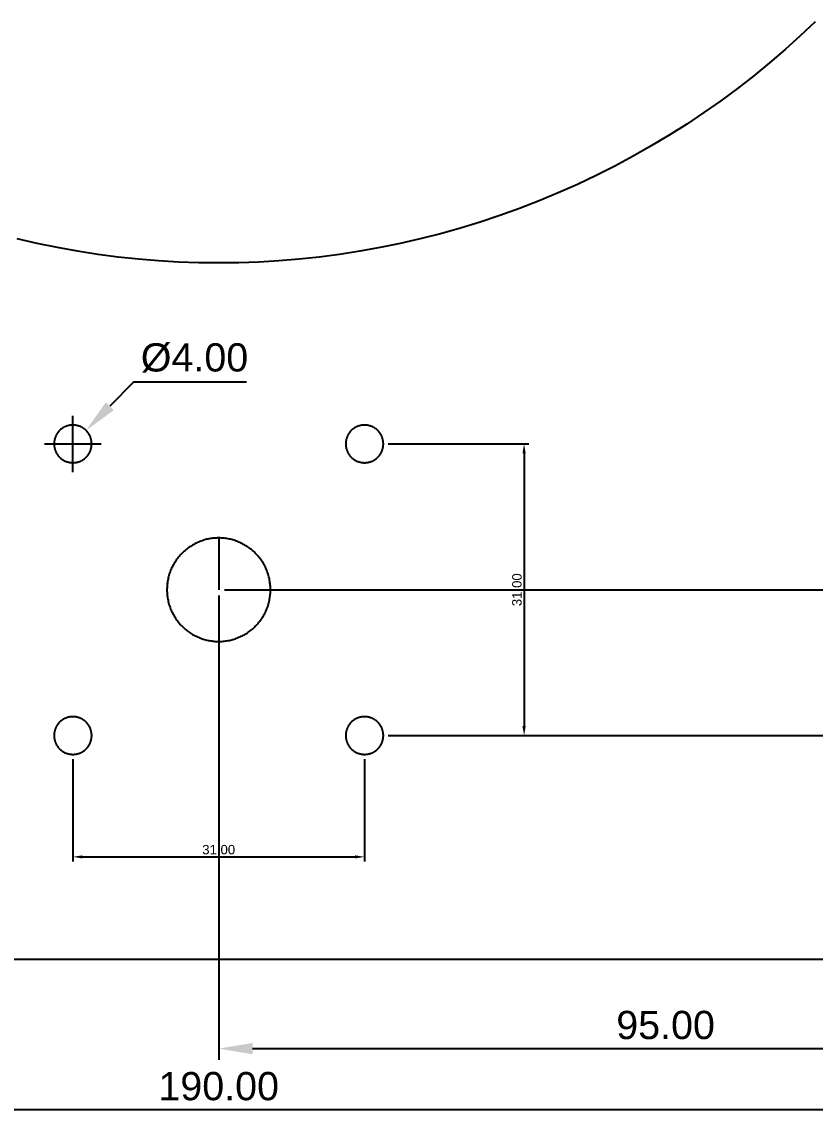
# Model space of a CAD drawing. Header units: millimetres. Extents: x -118 to 123, y -57 to 74.
# Drawn here: x -21 to 63.2, y -56.6 to 60.3 of the extents above; entities that cross this region are included whole.
import ezdxf

# ---------------------------------------------------------------- set-up
doc = ezdxf.new("R2010")
doc.units = ezdxf.units.MM
doc.layers.add('Default', color=18, linetype='Continuous', true_color=0x000000)
doc.styles.add('Arial Regular', font='')
doc.styles.get('Arial Regular').set_extended_font_data('Arial')
doc.dimstyles.new('Default', dxfattribs={"dimtxt": 1, "dimasz": 1, "dimexe": 0.5, "dimexo": 0.5, "dimgap": 0.25, "dimtad": 1, "dimtoh": 1, "dimzin": 1, "dimdsep": 46, "dimtxsty": 'Arial Regular', "dimcen": 0.5, "dimazin": 1, "dimtfac": 1, "dimtdec": 4, "dimtix": 1, "dimtofl": 0, "dimtmove": 1, "dimatfit": 3, "dimfxl": 1, "dimtolj": 1, "dimtzin": 1, "dimarcsym": 0})
doc.dimstyles.new('Millimeter Small', dxfattribs={"dimscale": 1.2, "dimtxt": 2.5, "dimasz": 3, "dimexe": 1, "dimexo": 0.5, "dimgap": 0.8, "dimtad": 1, "dimtoh": 1, "dimzin": 1, "dimdsep": 46, "dimtxsty": 'Arial Regular', "dimcen": 2.5, "dimadec": 1, "dimazin": 1, "dimtfac": 1, "dimtdec": 4, "dimtix": 1, "dimtofl": 0, "dimtmove": 1, "dimatfit": 3, "dimfxl": 1, "dimtolj": 1, "dimtzin": 1, "dimarcsym": 0})

# ---------------------------------------------------------------- blocks, each defined once
blk = doc.blocks.new('*D3')
at = {"layer": 'Default', "color": 0, "lineweight": -2}
for p, q in [((17.86, 15.41), (32.82, 15.41)), ((32.32, 14.41), (32.32, -14.59)), ((17.86, -15.59), (32.82, -15.59))]:
    blk.add_line(p, q, dxfattribs=at)
at = {"layer": 'Default', "color": 0}
for points in [[(32.49, 14.41), (32.15, 14.41), (32.32, 15.41)], [(32.15, -14.59), (32.49, -14.59), (32.32, -15.59)]]:
    blk.add_solid(points, dxfattribs=at)
at = {"layer": 'Defpoints', "color": 0}
for p in [(17.36, 15.41), (17.36, -15.59), (32.32, -15.59)]:
    blk.add_point(p, dxfattribs=at)
at = {"layer": 'Default', "color": 0, "insert": (31.56, -0.09), "char_height": 1, "attachment_point": 5, "rotation": 90, "style": 'Arial Regular'}
blk.add_mtext('\\A1;31.00', dxfattribs=at)
blk = doc.blocks.new('*D4')
at = {"layer": 'Default', "color": 0, "lineweight": -2}
for p, q in [((-15.64, -18.09), (-15.64, -28.98)), ((15.36, -18.09), (15.36, -28.98)), ((-14.64, -28.48), (14.36, -28.48))]:
    blk.add_line(p, q, dxfattribs=at)
at = {"layer": 'Default', "color": 0}
for points in [[(-14.64, -28.32), (-14.64, -28.65), (-15.64, -28.48)], [(14.36, -28.65), (14.36, -28.32), (15.36, -28.48)]]:
    blk.add_solid(points, dxfattribs=at)
at = {"layer": 'Defpoints', "color": 0}
for p in [(-15.64, -17.59), (15.36, -17.59), (15.36, -28.48)]:
    blk.add_point(p, dxfattribs=at)
at = {"layer": 'Default', "color": 0, "insert": (-0.14, -27.72), "char_height": 1, "attachment_point": 5, "style": 'Arial Regular'}
blk.add_mtext('\\A1;31.00', dxfattribs=at)
blk = doc.blocks.new('*D8')
at = {"layer": 'Default', "color": 0, "lineweight": -2}
for p, q in [((-9.19, 21.98), (-11.71, 19.41)), ((2.8, 21.98), (-9.19, 21.98))]:
    blk.add_line(p, q, dxfattribs=at)
at = {"layer": 'Default', "color": 0}
for p, q in [((-15.64, 12.41), (-15.64, 18.41)), ((-18.64, 15.41), (-12.64, 15.41))]:
    blk.add_line(p, q, dxfattribs=at)
blk.add_solid([(-12.14, 19.83), (-11.29, 18.99), (-14.24, 16.84)], dxfattribs=at)
at = {"layer": 'Defpoints', "color": 0}
for p in [(-14.24, 16.84), (-17.04, 13.99)]:
    blk.add_point(p, dxfattribs=at)
at = {"layer": 'Default', "color": 0, "insert": (-2.71, 24.55), "char_height": 3, "attachment_point": 5, "style": 'Arial Regular'}
blk.add_mtext('\\A1;%%c4.00', dxfattribs=at)
blk = doc.blocks.new('*D14')
at = {"layer": 'Default', "color": 0, "lineweight": -2}
for p, q in [((-0.14, -0.69), (-0.14, -50.06)), ((94.86, -0.69), (94.86, -50.06)), ((3.46, -48.86), (91.26, -48.86))]:
    blk.add_line(p, q, dxfattribs=at)
at = {"layer": 'Default', "color": 0}
for points in [[(3.46, -48.26), (3.46, -49.46), (-0.14, -48.86)], [(91.26, -49.46), (91.26, -48.26), (94.86, -48.86)]]:
    blk.add_solid(points, dxfattribs=at)
at = {"layer": 'Defpoints', "color": 0}
for p in [(-0.14, -0.09), (94.86, -0.09), (94.86, -48.86)]:
    blk.add_point(p, dxfattribs=at)
at = {"layer": 'Default', "color": 0, "insert": (47.36, -46.37), "char_height": 3, "attachment_point": 5, "style": 'Arial Regular'}
blk.add_mtext('\\A1;95.00', dxfattribs=at)
blk = doc.blocks.new('*D15')
at = {"layer": 'Default', "color": 0, "lineweight": -2}
for p, q in [((-95.14, -34.95), (-95.14, -56.56)), ((94.86, -34.95), (94.86, -56.56)), ((91.26, -55.36), (-91.54, -55.36))]:
    blk.add_line(p, q, dxfattribs=at)
at = {"layer": 'Default', "color": 0}
for points in [[(-91.54, -54.76), (-91.54, -55.96), (-95.14, -55.36)], [(91.26, -55.96), (91.26, -54.76), (94.86, -55.36)]]:
    blk.add_solid(points, dxfattribs=at)
at = {"layer": 'Defpoints', "color": 0}
for p in [(-95.14, -34.35), (94.86, -34.35), (-95.14, -55.36)]:
    blk.add_point(p, dxfattribs=at)
at = {"layer": 'Default', "color": 0, "insert": (-0.14, -52.87), "char_height": 3, "attachment_point": 5, "style": 'Arial Regular'}
blk.add_mtext('\\A1;190.00', dxfattribs=at)
blk = doc.blocks.new('*D16')
at = {"layer": 'Default', "color": 0, "lineweight": -2}
for p, q in [((0.46, -0.09), (120.59, -0.09)), ((119.39, -3.69), (119.39, -35.75)), ((0.46, -39.35), (120.59, -39.35))]:
    blk.add_line(p, q, dxfattribs=at)
at = {"layer": 'Default', "color": 0}
for points in [[(119.99, -3.69), (118.79, -3.69), (119.39, -0.09)], [(118.79, -35.75), (119.99, -35.75), (119.39, -39.35)]]:
    blk.add_solid(points, dxfattribs=at)
at = {"layer": 'Defpoints', "color": 0}
for p in [(-0.14, -0.09), (-0.14, -39.35), (119.39, -39.35)]:
    blk.add_point(p, dxfattribs=at)
at = {"layer": 'Default', "color": 0, "insert": (116.9, -19.72), "char_height": 3, "attachment_point": 5, "rotation": 90, "style": 'Arial Regular'}
blk.add_mtext('\\A1;39.3', dxfattribs=at)
blk = doc.blocks.new('*D18')
at = {"layer": 'Default', "color": 0, "lineweight": -2}
for p, q in [((17.96, -15.59), (114.29, -15.59)), ((113.09, -35.75), (113.09, -19.19)), ((17.96, -39.35), (114.29, -39.35))]:
    blk.add_line(p, q, dxfattribs=at)
at = {"layer": 'Default', "color": 0}
for points in [[(113.69, -19.19), (112.49, -19.19), (113.09, -15.59)], [(112.49, -35.75), (113.69, -35.75), (113.09, -39.35)]]:
    blk.add_solid(points, dxfattribs=at)
at = {"layer": 'Defpoints', "color": 0}
for p in [(17.36, -15.59), (113.09, -15.59), (17.36, -39.35)]:
    blk.add_point(p, dxfattribs=at)
at = {"layer": 'Default', "color": 0, "insert": (110.6, -27.47), "char_height": 3, "attachment_point": 5, "rotation": 90, "style": 'Arial Regular'}
blk.add_mtext('\\A1;23.8', dxfattribs=at)

msp = doc.modelspace()

# ---------------------------------------------------------------- linework, layer by layer
at = {"layer": 'Default'}
for points in [[(63.242, 60.256), (61.672, 58.775), (60.062, 57.326), (58.411, 55.911), (56.722, 54.531), (54.995, 53.188), (53.231, 51.884), (51.433, 50.619), (49.6, 49.395), (47.736, 48.214), (45.84, 47.077), (43.915, 45.985), (41.962, 44.939), (39.982, 43.94), (37.979, 42.988), (35.953, 42.086), (33.906, 41.234), (31.84, 40.432), (29.757, 39.681), (27.658, 38.981), (25.547, 38.334), (23.424, 37.739), (21.291, 37.196), (19.151, 36.706), (17.005, 36.269), (14.856, 35.884), (12.704, 35.552), (10.553, 35.272), (8.404, 35.044), (6.258, 34.868), (4.118, 34.743), (1.986, 34.668), (-0.138, 34.644), (-2.262, 34.668), (-4.395, 34.743), (-6.535, 34.868), (-8.68, 35.044), (-10.829, 35.272), (-12.981, 35.552), (-15.132, 35.884), (-17.281, 36.269), (-19.427, 36.706), (-21.567, 37.196)], [(-0.138, 5.414), (-0.138, -0.086)], [(-90.138, -39.347), (89.862, -39.347)]]:
    msp.add_lwpolyline(points, dxfattribs=at)
for points in [[(-13.638, 15.414), (-13.639, 15.458), (-13.64, 15.503), (-13.643, 15.548), (-13.646, 15.593), (-13.651, 15.639), (-13.657, 15.685), (-13.664, 15.731), (-13.672, 15.778), (-13.681, 15.824), (-13.691, 15.871), (-13.703, 15.917), (-13.715, 15.964), (-13.729, 16.011), (-13.744, 16.057), (-13.761, 16.104), (-13.779, 16.15), (-13.797, 16.196), (-13.818, 16.242), (-13.839, 16.287), (-13.862, 16.332), (-13.885, 16.377), (-13.91, 16.421), (-13.937, 16.465), (-13.964, 16.508), (-13.993, 16.551), (-14.023, 16.593), (-14.053, 16.634), (-14.085, 16.674), (-14.119, 16.714), (-14.153, 16.753), (-14.188, 16.791), (-14.224, 16.828), (-14.261, 16.864), (-14.299, 16.899), (-14.338, 16.933), (-14.378, 16.966), (-14.418, 16.998), (-14.459, 17.029), (-14.501, 17.059), (-14.544, 17.088), (-14.587, 17.115), (-14.631, 17.141), (-14.675, 17.166), (-14.72, 17.19), (-14.765, 17.213), (-14.81, 17.234), (-14.856, 17.254), (-14.902, 17.273), (-14.948, 17.291), (-14.995, 17.307), (-15.041, 17.323), (-15.088, 17.336), (-15.134, 17.349), (-15.181, 17.361), (-15.228, 17.371), (-15.274, 17.38), (-15.321, 17.388), (-15.367, 17.395), (-15.413, 17.401), (-15.458, 17.406), (-15.504, 17.409), (-15.549, 17.412), (-15.594, 17.413), (-15.638, 17.414), (-15.683, 17.413), (-15.727, 17.412), (-15.772, 17.409), (-15.818, 17.406), (-15.864, 17.401), (-15.91, 17.395), (-15.956, 17.388), (-16.002, 17.38), (-16.049, 17.371), (-16.095, 17.361), (-16.142, 17.349), (-16.188, 17.336), (-16.235, 17.323), (-16.282, 17.307), (-16.328, 17.291), (-16.374, 17.273), (-16.42, 17.254), (-16.466, 17.234), (-16.512, 17.213), (-16.557, 17.19), (-16.601, 17.166), (-16.646, 17.141), (-16.689, 17.115), (-16.733, 17.088), (-16.775, 17.059), (-16.817, 17.029), (-16.858, 16.998), (-16.899, 16.966), (-16.938, 16.933), (-16.977, 16.899), (-17.015, 16.864), (-17.052, 16.828), (-17.088, 16.791), (-17.124, 16.753), (-17.158, 16.714), (-17.191, 16.674), (-17.223, 16.634), (-17.254, 16.593), (-17.284, 16.551), (-17.312, 16.508), (-17.34, 16.465), (-17.366, 16.421), (-17.391, 16.377), (-17.415, 16.332), (-17.437, 16.287), (-17.459, 16.242), (-17.479, 16.196), (-17.498, 16.15), (-17.515, 16.104), (-17.532, 16.057), (-17.547, 16.011), (-17.561, 15.964), (-17.574, 15.917), (-17.585, 15.871), (-17.596, 15.824), (-17.605, 15.778), (-17.613, 15.731), (-17.62, 15.685), (-17.625, 15.639), (-17.63, 15.593), (-17.634, 15.548), (-17.636, 15.503), (-17.638, 15.458), (-17.638, 15.414), (-17.638, 15.369), (-17.636, 15.325), (-17.634, 15.279), (-17.63, 15.234), (-17.625, 15.188), (-17.62, 15.142), (-17.613, 15.096), (-17.605, 15.05), (-17.596, 15.003), (-17.585, 14.957), (-17.574, 14.91), (-17.561, 14.863), (-17.547, 14.817), (-17.532, 14.77), (-17.515, 14.724), (-17.498, 14.678), (-17.479, 14.631), (-17.459, 14.586), (-17.437, 14.54), (-17.415, 14.495), (-17.391, 14.45), (-17.366, 14.406), (-17.34, 14.362), (-17.312, 14.319), (-17.284, 14.277), (-17.254, 14.235), (-17.223, 14.194), (-17.191, 14.153), (-17.158, 14.113), (-17.124, 14.075), (-17.088, 14.037), (-17.052, 13.999), (-17.015, 13.963), (-16.977, 13.928), (-16.938, 13.894), (-16.899, 13.861), (-16.858, 13.829), (-16.817, 13.798), (-16.775, 13.768), (-16.733, 13.74), (-16.689, 13.712), (-16.646, 13.686), (-16.601, 13.661), (-16.557, 13.637), (-16.512, 13.615), (-16.466, 13.593), (-16.42, 13.573), (-16.374, 13.554), (-16.328, 13.536), (-16.282, 13.52), (-16.235, 13.505), (-16.188, 13.491), (-16.142, 13.478), (-16.095, 13.467), (-16.049, 13.456), (-16.002, 13.447), (-15.956, 13.439), (-15.91, 13.432), (-15.864, 13.426), (-15.818, 13.422), (-15.772, 13.418), (-15.727, 13.416), (-15.683, 13.414), (-15.638, 13.414), (-15.594, 13.414), (-15.549, 13.416), (-15.504, 13.418), (-15.458, 13.422), (-15.413, 13.426), (-15.367, 13.432), (-15.321, 13.439), (-15.274, 13.447), (-15.228, 13.456), (-15.181, 13.467), (-15.134, 13.478), (-15.088, 13.491), (-15.041, 13.505), (-14.995, 13.52), (-14.948, 13.536), (-14.902, 13.554), (-14.856, 13.573), (-14.81, 13.593), (-14.765, 13.615), (-14.72, 13.637), (-14.675, 13.661), (-14.631, 13.686), (-14.587, 13.712), (-14.544, 13.74), (-14.501, 13.768), (-14.459, 13.798), (-14.418, 13.829), (-14.378, 13.861), (-14.338, 13.894), (-14.299, 13.928), (-14.261, 13.963), (-14.224, 13.999), (-14.188, 14.037), (-14.153, 14.075), (-14.119, 14.113), (-14.085, 14.153), (-14.053, 14.194), (-14.023, 14.235), (-13.993, 14.277), (-13.964, 14.319), (-13.937, 14.362), (-13.91, 14.406), (-13.885, 14.45), (-13.862, 14.495), (-13.839, 14.54), (-13.818, 14.586), (-13.797, 14.631), (-13.779, 14.678), (-13.761, 14.724), (-13.744, 14.77), (-13.729, 14.817), (-13.715, 14.863), (-13.703, 14.91), (-13.691, 14.957), (-13.681, 15.003), (-13.672, 15.05), (-13.664, 15.096), (-13.657, 15.142), (-13.651, 15.188), (-13.646, 15.234), (-13.643, 15.279), (-13.64, 15.325), (-13.639, 15.369)], [(17.362, 15.414), (17.361, 15.458), (17.36, 15.503), (17.357, 15.548), (17.354, 15.593), (17.349, 15.639), (17.343, 15.685), (17.336, 15.731), (17.328, 15.778), (17.319, 15.824), (17.309, 15.871), (17.297, 15.917), (17.285, 15.964), (17.271, 16.011), (17.256, 16.057), (17.239, 16.104), (17.221, 16.15), (17.203, 16.196), (17.182, 16.242), (17.161, 16.287), (17.138, 16.332), (17.115, 16.377), (17.09, 16.421), (17.063, 16.465), (17.036, 16.508), (17.007, 16.551), (16.977, 16.593), (16.947, 16.634), (16.915, 16.674), (16.881, 16.714), (16.847, 16.753), (16.812, 16.791), (16.776, 16.828), (16.739, 16.864), (16.701, 16.899), (16.662, 16.933), (16.622, 16.966), (16.582, 16.998), (16.541, 17.029), (16.499, 17.059), (16.456, 17.088), (16.413, 17.115), (16.369, 17.141), (16.325, 17.166), (16.28, 17.19), (16.235, 17.213), (16.19, 17.234), (16.144, 17.254), (16.098, 17.273), (16.052, 17.291), (16.005, 17.307), (15.959, 17.323), (15.912, 17.336), (15.866, 17.349), (15.819, 17.361), (15.772, 17.371), (15.726, 17.38), (15.679, 17.388), (15.633, 17.395), (15.587, 17.401), (15.542, 17.406), (15.496, 17.409), (15.451, 17.412), (15.406, 17.413), (15.362, 17.414), (15.317, 17.413), (15.273, 17.412), (15.228, 17.409), (15.182, 17.406), (15.136, 17.401), (15.09, 17.395), (15.044, 17.388), (14.998, 17.38), (14.951, 17.371), (14.905, 17.361), (14.858, 17.349), (14.812, 17.336), (14.765, 17.323), (14.718, 17.307), (14.672, 17.291), (14.626, 17.273), (14.58, 17.254), (14.534, 17.234), (14.488, 17.213), (14.443, 17.19), (14.399, 17.166), (14.354, 17.141), (14.311, 17.115), (14.267, 17.088), (14.225, 17.059), (14.183, 17.029), (14.142, 16.998), (14.101, 16.966), (14.062, 16.933), (14.023, 16.899), (13.985, 16.864), (13.948, 16.828), (13.912, 16.791), (13.876, 16.753), (13.842, 16.714), (13.809, 16.674), (13.777, 16.634), (13.746, 16.593), (13.716, 16.551), (13.688, 16.508), (13.66, 16.465), (13.634, 16.421), (13.609, 16.377), (13.585, 16.332), (13.563, 16.287), (13.541, 16.242), (13.521, 16.196), (13.502, 16.15), (13.485, 16.104), (13.468, 16.057), (13.453, 16.011), (13.439, 15.964), (13.426, 15.917), (13.415, 15.871), (13.404, 15.824), (13.395, 15.778), (13.387, 15.731), (13.38, 15.685), (13.375, 15.639), (13.37, 15.593), (13.366, 15.548), (13.364, 15.503), (13.362, 15.458), (13.362, 15.414), (13.362, 15.369), (13.364, 15.325), (13.366, 15.279), (13.37, 15.234), (13.375, 15.188), (13.38, 15.142), (13.387, 15.096), (13.395, 15.05), (13.404, 15.003), (13.415, 14.957), (13.426, 14.91), (13.439, 14.863), (13.453, 14.817), (13.468, 14.77), (13.485, 14.724), (13.502, 14.678), (13.521, 14.631), (13.541, 14.586), (13.563, 14.54), (13.585, 14.495), (13.609, 14.45), (13.634, 14.406), (13.66, 14.362), (13.688, 14.319), (13.716, 14.277), (13.746, 14.235), (13.777, 14.194), (13.809, 14.153), (13.842, 14.113), (13.876, 14.075), (13.912, 14.037), (13.948, 13.999), (13.985, 13.963), (14.023, 13.928), (14.062, 13.894), (14.101, 13.861), (14.142, 13.829), (14.183, 13.798), (14.225, 13.768), (14.267, 13.74), (14.311, 13.712), (14.354, 13.686), (14.399, 13.661), (14.443, 13.637), (14.488, 13.615), (14.534, 13.593), (14.58, 13.573), (14.626, 13.554), (14.672, 13.536), (14.718, 13.52), (14.765, 13.505), (14.812, 13.491), (14.858, 13.478), (14.905, 13.467), (14.951, 13.456), (14.998, 13.447), (15.044, 13.439), (15.09, 13.432), (15.136, 13.426), (15.182, 13.422), (15.228, 13.418), (15.273, 13.416), (15.317, 13.414), (15.362, 13.414), (15.406, 13.414), (15.451, 13.416), (15.496, 13.418), (15.542, 13.422), (15.587, 13.426), (15.633, 13.432), (15.679, 13.439), (15.726, 13.447), (15.772, 13.456), (15.819, 13.467), (15.866, 13.478), (15.912, 13.491), (15.959, 13.505), (16.005, 13.52), (16.052, 13.536), (16.098, 13.554), (16.144, 13.573), (16.19, 13.593), (16.235, 13.615), (16.28, 13.637), (16.325, 13.661), (16.369, 13.686), (16.413, 13.712), (16.456, 13.74), (16.499, 13.768), (16.541, 13.798), (16.582, 13.829), (16.622, 13.861), (16.662, 13.894), (16.701, 13.928), (16.739, 13.963), (16.776, 13.999), (16.812, 14.037), (16.847, 14.075), (16.881, 14.113), (16.915, 14.153), (16.947, 14.194), (16.977, 14.235), (17.007, 14.277), (17.036, 14.319), (17.063, 14.362), (17.09, 14.406), (17.115, 14.45), (17.138, 14.495), (17.161, 14.54), (17.182, 14.586), (17.203, 14.631), (17.221, 14.678), (17.239, 14.724), (17.256, 14.77), (17.271, 14.817), (17.285, 14.863), (17.297, 14.91), (17.309, 14.957), (17.319, 15.003), (17.328, 15.05), (17.336, 15.096), (17.343, 15.142), (17.349, 15.188), (17.354, 15.234), (17.357, 15.279), (17.36, 15.325), (17.361, 15.369)], [(5.362, -0.086), (5.361, 0.036), (5.356, 0.159), (5.349, 0.283), (5.34, 0.408), (5.327, 0.534), (5.311, 0.66), (5.292, 0.787), (5.27, 0.914), (5.245, 1.042), (5.216, 1.17), (5.185, 1.299), (5.15, 1.427), (5.111, 1.555), (5.069, 1.683), (5.024, 1.811), (4.976, 1.938), (4.924, 2.065), (4.868, 2.191), (4.81, 2.316), (4.747, 2.44), (4.682, 2.563), (4.613, 2.684), (4.541, 2.805), (4.465, 2.923), (4.387, 3.04), (4.305, 3.156), (4.22, 3.269), (4.132, 3.38), (4.041, 3.489), (3.947, 3.596), (3.85, 3.701), (3.751, 3.803), (3.649, 3.902), (3.545, 3.999), (3.438, 4.093), (3.329, 4.184), (3.217, 4.272), (3.104, 4.357), (2.989, 4.438), (2.872, 4.517), (2.753, 4.593), (2.633, 4.665), (2.511, 4.734), (2.388, 4.799), (2.264, 4.861), (2.139, 4.92), (2.013, 4.976), (1.886, 5.028), (1.759, 5.076), (1.631, 5.121), (1.503, 5.163), (1.375, 5.201), (1.247, 5.236), (1.119, 5.268), (0.991, 5.297), (0.863, 5.322), (0.735, 5.344), (0.608, 5.363), (0.482, 5.379), (0.356, 5.391), (0.231, 5.401), (0.107, 5.408), (-0.016, 5.412), (-0.138, 5.414), (-0.26, 5.412), (-0.383, 5.408), (-0.507, 5.401), (-0.632, 5.391), (-0.758, 5.379), (-0.884, 5.363), (-1.011, 5.344), (-1.139, 5.322), (-1.267, 5.297), (-1.395, 5.268), (-1.523, 5.236), (-1.652, 5.201), (-1.78, 5.163), (-1.908, 5.121), (-2.035, 5.076), (-2.163, 5.028), (-2.289, 4.976), (-2.415, 4.92), (-2.54, 4.861), (-2.664, 4.799), (-2.787, 4.734), (-2.909, 4.665), (-3.029, 4.593), (-3.148, 4.517), (-3.265, 4.438), (-3.38, 4.357), (-3.493, 4.272), (-3.605, 4.184), (-3.714, 4.093), (-3.821, 3.999), (-3.925, 3.902), (-4.027, 3.803), (-4.127, 3.701), (-4.223, 3.596), (-4.317, 3.489), (-4.408, 3.38), (-4.496, 3.269), (-4.581, 3.156), (-4.663, 3.04), (-4.742, 2.923), (-4.817, 2.805), (-4.889, 2.684), (-4.958, 2.563), (-5.024, 2.44), (-5.086, 2.316), (-5.145, 2.191), (-5.2, 2.065), (-5.252, 1.938), (-5.301, 1.811), (-5.346, 1.683), (-5.387, 1.555), (-5.426, 1.427), (-5.461, 1.299), (-5.493, 1.17), (-5.521, 1.042), (-5.546, 0.914), (-5.568, 0.787), (-5.587, 0.66), (-5.603, 0.534), (-5.616, 0.408), (-5.626, 0.283), (-5.633, 0.159), (-5.637, 0.036), (-5.638, -0.086), (-5.637, -0.208), (-5.633, -0.331), (-5.626, -0.456), (-5.616, -0.58), (-5.603, -0.706), (-5.587, -0.833), (-5.568, -0.96), (-5.546, -1.087), (-5.521, -1.215), (-5.493, -1.343), (-5.461, -1.471), (-5.426, -1.6), (-5.387, -1.728), (-5.346, -1.856), (-5.301, -1.984), (-5.252, -2.111), (-5.2, -2.237), (-5.145, -2.363), (-5.086, -2.488), (-5.024, -2.612), (-4.958, -2.735), (-4.889, -2.857), (-4.817, -2.977), (-4.742, -3.096), (-4.663, -3.213), (-4.581, -3.328), (-4.496, -3.442), (-4.408, -3.553), (-4.317, -3.662), (-4.223, -3.769), (-4.127, -3.873), (-4.027, -3.975), (-3.925, -4.075), (-3.821, -4.171), (-3.714, -4.265), (-3.605, -4.356), (-3.493, -4.444), (-3.38, -4.529), (-3.265, -4.611), (-3.148, -4.69), (-3.029, -4.765), (-2.909, -4.837), (-2.787, -4.906), (-2.664, -4.972), (-2.54, -5.034), (-2.415, -5.093), (-2.289, -5.148), (-2.163, -5.2), (-2.035, -5.249), (-1.908, -5.294), (-1.78, -5.336), (-1.652, -5.374), (-1.523, -5.409), (-1.395, -5.441), (-1.267, -5.469), (-1.139, -5.494), (-1.011, -5.517), (-0.884, -5.535), (-0.758, -5.551), (-0.632, -5.564), (-0.507, -5.574), (-0.383, -5.581), (-0.26, -5.585), (-0.138, -5.586), (-0.016, -5.585), (0.107, -5.581), (0.231, -5.574), (0.356, -5.564), (0.482, -5.551), (0.608, -5.535), (0.735, -5.517), (0.863, -5.494), (0.991, -5.469), (1.119, -5.441), (1.247, -5.409), (1.375, -5.374), (1.503, -5.336), (1.631, -5.294), (1.759, -5.249), (1.886, -5.2), (2.013, -5.148), (2.139, -5.093), (2.264, -5.034), (2.388, -4.972), (2.511, -4.906), (2.633, -4.837), (2.753, -4.765), (2.872, -4.69), (2.989, -4.611), (3.104, -4.529), (3.217, -4.444), (3.329, -4.356), (3.438, -4.265), (3.545, -4.171), (3.649, -4.075), (3.751, -3.975), (3.85, -3.873), (3.947, -3.769), (4.041, -3.662), (4.132, -3.553), (4.22, -3.442), (4.305, -3.328), (4.387, -3.213), (4.465, -3.096), (4.541, -2.977), (4.613, -2.857), (4.682, -2.735), (4.747, -2.612), (4.81, -2.488), (4.868, -2.363), (4.924, -2.237), (4.976, -2.111), (5.024, -1.984), (5.069, -1.856), (5.111, -1.728), (5.15, -1.6), (5.185, -1.471), (5.216, -1.343), (5.245, -1.215), (5.27, -1.087), (5.292, -0.96), (5.311, -0.833), (5.327, -0.706), (5.34, -0.58), (5.349, -0.456), (5.356, -0.331), (5.361, -0.208)], [(-13.638, -15.586), (-13.639, -15.542), (-13.64, -15.497), (-13.643, -15.452), (-13.646, -15.407), (-13.651, -15.361), (-13.657, -15.315), (-13.664, -15.269), (-13.672, -15.222), (-13.681, -15.176), (-13.691, -15.129), (-13.703, -15.083), (-13.715, -15.036), (-13.729, -14.989), (-13.744, -14.943), (-13.761, -14.896), (-13.779, -14.85), (-13.797, -14.804), (-13.818, -14.758), (-13.839, -14.713), (-13.862, -14.668), (-13.885, -14.623), (-13.91, -14.579), (-13.937, -14.535), (-13.964, -14.492), (-13.993, -14.449), (-14.023, -14.407), (-14.053, -14.366), (-14.085, -14.326), (-14.119, -14.286), (-14.153, -14.247), (-14.188, -14.209), (-14.224, -14.172), (-14.261, -14.136), (-14.299, -14.101), (-14.338, -14.067), (-14.378, -14.034), (-14.418, -14.002), (-14.459, -13.971), (-14.501, -13.941), (-14.544, -13.912), (-14.587, -13.885), (-14.631, -13.859), (-14.675, -13.834), (-14.72, -13.81), (-14.765, -13.787), (-14.81, -13.766), (-14.856, -13.746), (-14.902, -13.727), (-14.948, -13.709), (-14.995, -13.693), (-15.041, -13.677), (-15.088, -13.664), (-15.134, -13.651), (-15.181, -13.639), (-15.228, -13.629), (-15.274, -13.62), (-15.321, -13.612), (-15.367, -13.605), (-15.413, -13.599), (-15.458, -13.594), (-15.504, -13.591), (-15.549, -13.588), (-15.594, -13.587), (-15.638, -13.586), (-15.683, -13.587), (-15.727, -13.588), (-15.772, -13.591), (-15.818, -13.594), (-15.864, -13.599), (-15.91, -13.605), (-15.956, -13.612), (-16.002, -13.62), (-16.049, -13.629), (-16.095, -13.639), (-16.142, -13.651), (-16.188, -13.664), (-16.235, -13.677), (-16.282, -13.693), (-16.328, -13.709), (-16.374, -13.727), (-16.42, -13.746), (-16.466, -13.766), (-16.512, -13.787), (-16.557, -13.81), (-16.601, -13.834), (-16.646, -13.859), (-16.689, -13.885), (-16.733, -13.912), (-16.775, -13.941), (-16.817, -13.971), (-16.858, -14.002), (-16.899, -14.034), (-16.938, -14.067), (-16.977, -14.101), (-17.015, -14.136), (-17.052, -14.172), (-17.088, -14.209), (-17.124, -14.247), (-17.158, -14.286), (-17.191, -14.326), (-17.223, -14.366), (-17.254, -14.407), (-17.284, -14.449), (-17.312, -14.492), (-17.34, -14.535), (-17.366, -14.579), (-17.391, -14.623), (-17.415, -14.668), (-17.437, -14.713), (-17.459, -14.758), (-17.479, -14.804), (-17.498, -14.85), (-17.515, -14.896), (-17.532, -14.943), (-17.547, -14.989), (-17.561, -15.036), (-17.574, -15.083), (-17.585, -15.129), (-17.596, -15.176), (-17.605, -15.222), (-17.613, -15.269), (-17.62, -15.315), (-17.625, -15.361), (-17.63, -15.407), (-17.634, -15.452), (-17.636, -15.497), (-17.638, -15.542), (-17.638, -15.586), (-17.638, -15.631), (-17.636, -15.675), (-17.634, -15.721), (-17.63, -15.766), (-17.625, -15.812), (-17.62, -15.858), (-17.613, -15.904), (-17.605, -15.95), (-17.596, -15.997), (-17.585, -16.043), (-17.574, -16.09), (-17.561, -16.137), (-17.547, -16.183), (-17.532, -16.23), (-17.515, -16.276), (-17.498, -16.322), (-17.479, -16.369), (-17.459, -16.414), (-17.437, -16.46), (-17.415, -16.505), (-17.391, -16.55), (-17.366, -16.594), (-17.34, -16.638), (-17.312, -16.681), (-17.284, -16.723), (-17.254, -16.765), (-17.223, -16.806), (-17.191, -16.847), (-17.158, -16.887), (-17.124, -16.925), (-17.088, -16.963), (-17.052, -17.001), (-17.015, -17.037), (-16.977, -17.072), (-16.938, -17.106), (-16.899, -17.139), (-16.858, -17.171), (-16.817, -17.202), (-16.775, -17.232), (-16.733, -17.26), (-16.689, -17.288), (-16.646, -17.314), (-16.601, -17.339), (-16.557, -17.363), (-16.512, -17.385), (-16.466, -17.407), (-16.42, -17.427), (-16.374, -17.446), (-16.328, -17.464), (-16.282, -17.48), (-16.235, -17.495), (-16.188, -17.509), (-16.142, -17.522), (-16.095, -17.533), (-16.049, -17.544), (-16.002, -17.553), (-15.956, -17.561), (-15.91, -17.568), (-15.864, -17.574), (-15.818, -17.578), (-15.772, -17.582), (-15.727, -17.584), (-15.683, -17.586), (-15.638, -17.586), (-15.594, -17.586), (-15.549, -17.584), (-15.504, -17.582), (-15.458, -17.578), (-15.413, -17.574), (-15.367, -17.568), (-15.321, -17.561), (-15.274, -17.553), (-15.228, -17.544), (-15.181, -17.533), (-15.134, -17.522), (-15.088, -17.509), (-15.041, -17.495), (-14.995, -17.48), (-14.948, -17.464), (-14.902, -17.446), (-14.856, -17.427), (-14.81, -17.407), (-14.765, -17.385), (-14.72, -17.363), (-14.675, -17.339), (-14.631, -17.314), (-14.587, -17.288), (-14.544, -17.26), (-14.501, -17.232), (-14.459, -17.202), (-14.418, -17.171), (-14.378, -17.139), (-14.338, -17.106), (-14.299, -17.072), (-14.261, -17.037), (-14.224, -17.001), (-14.188, -16.963), (-14.153, -16.925), (-14.119, -16.887), (-14.085, -16.847), (-14.053, -16.806), (-14.023, -16.765), (-13.993, -16.723), (-13.964, -16.681), (-13.937, -16.638), (-13.91, -16.594), (-13.885, -16.55), (-13.862, -16.505), (-13.839, -16.46), (-13.818, -16.414), (-13.797, -16.369), (-13.779, -16.322), (-13.761, -16.276), (-13.744, -16.23), (-13.729, -16.183), (-13.715, -16.137), (-13.703, -16.09), (-13.691, -16.043), (-13.681, -15.997), (-13.672, -15.95), (-13.664, -15.904), (-13.657, -15.858), (-13.651, -15.812), (-13.646, -15.766), (-13.643, -15.721), (-13.64, -15.675), (-13.639, -15.631)], [(17.362, -15.586), (17.361, -15.542), (17.36, -15.497), (17.357, -15.452), (17.354, -15.407), (17.349, -15.361), (17.343, -15.315), (17.336, -15.269), (17.328, -15.222), (17.319, -15.176), (17.309, -15.129), (17.297, -15.083), (17.285, -15.036), (17.271, -14.989), (17.256, -14.943), (17.239, -14.896), (17.221, -14.85), (17.203, -14.804), (17.182, -14.758), (17.161, -14.713), (17.138, -14.668), (17.115, -14.623), (17.09, -14.579), (17.063, -14.535), (17.036, -14.492), (17.007, -14.449), (16.977, -14.407), (16.947, -14.366), (16.915, -14.326), (16.881, -14.286), (16.847, -14.247), (16.812, -14.209), (16.776, -14.172), (16.739, -14.136), (16.701, -14.101), (16.662, -14.067), (16.622, -14.034), (16.582, -14.002), (16.541, -13.971), (16.499, -13.941), (16.456, -13.912), (16.413, -13.885), (16.369, -13.859), (16.325, -13.834), (16.28, -13.81), (16.235, -13.787), (16.19, -13.766), (16.144, -13.746), (16.098, -13.727), (16.052, -13.709), (16.005, -13.693), (15.959, -13.677), (15.912, -13.664), (15.866, -13.651), (15.819, -13.639), (15.772, -13.629), (15.726, -13.62), (15.679, -13.612), (15.633, -13.605), (15.587, -13.599), (15.542, -13.594), (15.496, -13.591), (15.451, -13.588), (15.406, -13.587), (15.362, -13.586), (15.317, -13.587), (15.273, -13.588), (15.228, -13.591), (15.182, -13.594), (15.136, -13.599), (15.09, -13.605), (15.044, -13.612), (14.998, -13.62), (14.951, -13.629), (14.905, -13.639), (14.858, -13.651), (14.812, -13.664), (14.765, -13.677), (14.718, -13.693), (14.672, -13.709), (14.626, -13.727), (14.58, -13.746), (14.534, -13.766), (14.488, -13.787), (14.443, -13.81), (14.399, -13.834), (14.354, -13.859), (14.311, -13.885), (14.267, -13.912), (14.225, -13.941), (14.183, -13.971), (14.142, -14.002), (14.101, -14.034), (14.062, -14.067), (14.023, -14.101), (13.985, -14.136), (13.948, -14.172), (13.912, -14.209), (13.876, -14.247), (13.842, -14.286), (13.809, -14.326), (13.777, -14.366), (13.746, -14.407), (13.716, -14.449), (13.688, -14.492), (13.66, -14.535), (13.634, -14.579), (13.609, -14.623), (13.585, -14.668), (13.563, -14.713), (13.541, -14.758), (13.521, -14.804), (13.502, -14.85), (13.485, -14.896), (13.468, -14.943), (13.453, -14.989), (13.439, -15.036), (13.426, -15.083), (13.415, -15.129), (13.404, -15.176), (13.395, -15.222), (13.387, -15.269), (13.38, -15.315), (13.375, -15.361), (13.37, -15.407), (13.366, -15.452), (13.364, -15.497), (13.362, -15.542), (13.362, -15.586), (13.362, -15.631), (13.364, -15.675), (13.366, -15.721), (13.37, -15.766), (13.375, -15.812), (13.38, -15.858), (13.387, -15.904), (13.395, -15.95), (13.404, -15.997), (13.415, -16.043), (13.426, -16.09), (13.439, -16.137), (13.453, -16.183), (13.468, -16.23), (13.485, -16.276), (13.502, -16.322), (13.521, -16.369), (13.541, -16.414), (13.563, -16.46), (13.585, -16.505), (13.609, -16.55), (13.634, -16.594), (13.66, -16.638), (13.688, -16.681), (13.716, -16.723), (13.746, -16.765), (13.777, -16.806), (13.809, -16.847), (13.842, -16.887), (13.876, -16.925), (13.912, -16.963), (13.948, -17.001), (13.985, -17.037), (14.023, -17.072), (14.062, -17.106), (14.101, -17.139), (14.142, -17.171), (14.183, -17.202), (14.225, -17.232), (14.267, -17.26), (14.311, -17.288), (14.354, -17.314), (14.399, -17.339), (14.443, -17.363), (14.488, -17.385), (14.534, -17.407), (14.58, -17.427), (14.626, -17.446), (14.672, -17.464), (14.718, -17.48), (14.765, -17.495), (14.812, -17.509), (14.858, -17.522), (14.905, -17.533), (14.951, -17.544), (14.998, -17.553), (15.044, -17.561), (15.09, -17.568), (15.136, -17.574), (15.182, -17.578), (15.228, -17.582), (15.273, -17.584), (15.317, -17.586), (15.362, -17.586), (15.406, -17.586), (15.451, -17.584), (15.496, -17.582), (15.542, -17.578), (15.587, -17.574), (15.633, -17.568), (15.679, -17.561), (15.726, -17.553), (15.772, -17.544), (15.819, -17.533), (15.866, -17.522), (15.912, -17.509), (15.959, -17.495), (16.005, -17.48), (16.052, -17.464), (16.098, -17.446), (16.144, -17.427), (16.19, -17.407), (16.235, -17.385), (16.28, -17.363), (16.325, -17.339), (16.369, -17.314), (16.413, -17.288), (16.456, -17.26), (16.499, -17.232), (16.541, -17.202), (16.582, -17.171), (16.622, -17.139), (16.662, -17.106), (16.701, -17.072), (16.739, -17.037), (16.776, -17.001), (16.812, -16.963), (16.847, -16.925), (16.881, -16.887), (16.915, -16.847), (16.947, -16.806), (16.977, -16.765), (17.007, -16.723), (17.036, -16.681), (17.063, -16.638), (17.09, -16.594), (17.115, -16.55), (17.138, -16.505), (17.161, -16.46), (17.182, -16.414), (17.203, -16.369), (17.221, -16.322), (17.239, -16.276), (17.256, -16.23), (17.271, -16.183), (17.285, -16.137), (17.297, -16.09), (17.309, -16.043), (17.319, -15.997), (17.328, -15.95), (17.336, -15.904), (17.343, -15.858), (17.349, -15.812), (17.354, -15.766), (17.357, -15.721), (17.36, -15.675), (17.361, -15.631)]]:
    msp.add_lwpolyline(points, close=True, dxfattribs=at)

# ---------------------------------------------------------------- dimensions: what is measured, and where the dimension line sits
dim = msp.add_diameter_dim_2p(p1=(-17.039, 13.987, -66.055), p2=(-14.237, 16.841, -66.055), dimstyle='Millimeter Small', override={"dimscale": 1.2, "dimasz": 3, "dimtad": 1, "dimtih": 0, "dimtoh": 1, "dimlfac": 1, "dimtxsty": 'Arial Regular', "dimsah": 0}, dxfattribs=at)
dim.commit()
dim.dimension.update_dxf_attribs({"geometry": '*D8', "text_midpoint": (-9.192, 21.978, -66.055), "dimtype": 163})
for base, p1, p2, dimstyle, override, picture, middle in [((32.319, -15.586, -66.055), (17.362, 15.414, -66.055), (17.362, -15.586, -66.055), 'Default', {"dimtxt": 1, "dimasz": 1, "dimexe": 0.5, "dimexo": 0.5, "dimgap": 0.25, "dimtad": 1, "dimtih": 0, "dimtoh": 0, "dimdec": 2, "dimzin": 1, "dimtxsty": 'Arial Regular', "dimsah": 0, "dimcen": 0.5, "dimadec": 2, "dimazin": 1, "dimtix": 0, "dimtmove": 0, "dimtzin": 1}, '*D3', (31.558, -0.086, -66.055)), ((119.388, -39.347, -66.055), (-0.138, -0.086, -66.055), (-0.138, -39.347, -66.055), 'Millimeter Small', {"dimscale": 1.2, "dimtxt": 2.5, "dimasz": 3, "dimexe": 1, "dimexo": 0.5, "dimgap": 0.8, "dimtad": 1, "dimtih": 0, "dimtoh": 0, "dimdec": 1, "dimzin": 1, "dimtxsty": 'Arial Regular', "dimsah": 0, "dimcen": 2.5, "dimadec": 1, "dimazin": 1, "dimtix": 0, "dimtmove": 0, "dimtzin": 1}, '*D16', (116.896, -19.717, -66.055)), ((113.087, -15.586, -66.055), (17.362, -39.347, -66.055), (17.362, -15.586, -66.055), 'Millimeter Small', {"dimscale": 1.2, "dimtxt": 2.5, "dimasz": 3, "dimexe": 1, "dimexo": 0.5, "dimgap": 0.8, "dimtad": 1, "dimtih": 0, "dimtoh": 0, "dimdec": 1, "dimzin": 1, "dimtxsty": 'Arial Regular', "dimsah": 0, "dimcen": 2.5, "dimadec": 1, "dimazin": 1, "dimtix": 0, "dimtmove": 0, "dimtzin": 1}, '*D18', (110.595, -27.467, -66.055))]:
    dim = msp.add_linear_dim(base=base, p1=p1, p2=p2, angle=90, dimstyle=dimstyle, override=override, dxfattribs=at)
    dim.commit()
    dim.dimension.update_dxf_attribs({"geometry": picture, "text_midpoint": middle})
for base, p1, p2, dimstyle, override, picture, middle in [((94.862, -48.857, -66.055), (-0.138, -0.086, -66.055), (94.862, -0.086, -66.055), 'Millimeter Small', {"dimscale": 1.2, "dimtxt": 2.5, "dimasz": 3, "dimexe": 1, "dimexo": 0.5, "dimgap": 0.8, "dimtad": 1, "dimtih": 0, "dimtoh": 0, "dimdec": 2, "dimzin": 1, "dimtxsty": 'Arial Regular', "dimsah": 0, "dimcen": 2.5, "dimadec": 1, "dimazin": 1, "dimtix": 0, "dimtmove": 0, "dimtzin": 1}, '*D14', (47.362, -46.365, -66.055)), ((15.362, -28.482, -66.055), (-15.638, -17.586, -66.055), (15.362, -17.586, -66.055), 'Default', {"dimtxt": 1, "dimasz": 1, "dimexe": 0.5, "dimexo": 0.5, "dimgap": 0.25, "dimtad": 1, "dimtih": 0, "dimtoh": 0, "dimdec": 2, "dimzin": 1, "dimtxsty": 'Arial Regular', "dimsah": 0, "dimcen": 0.5, "dimadec": 2, "dimazin": 1, "dimtix": 0, "dimtmove": 0, "dimtzin": 1}, '*D4', (-0.138, -27.722, -66.055)), ((-95.138, -55.358, -66.055), (94.862, -34.347, -66.055), (-95.138, -34.347, -66.055), 'Millimeter Small', {"dimscale": 1.2, "dimtxt": 2.5, "dimasz": 3, "dimexe": 1, "dimexo": 0.5, "dimgap": 0.8, "dimtad": 1, "dimtih": 0, "dimtoh": 0, "dimdec": 2, "dimzin": 1, "dimtxsty": 'Arial Regular', "dimsah": 0, "dimcen": 2.5, "dimadec": 1, "dimazin": 1, "dimtix": 0, "dimtmove": 0, "dimtzin": 1}, '*D15', (-0.138, -52.866, -66.055))]:
    dim = msp.add_linear_dim(base=base, p1=p1, p2=p2, dimstyle=dimstyle, override=override, dxfattribs=at)
    dim.commit()
    dim.dimension.update_dxf_attribs({"geometry": picture, "text_midpoint": middle})

doc.saveas('drawing.dxf')
